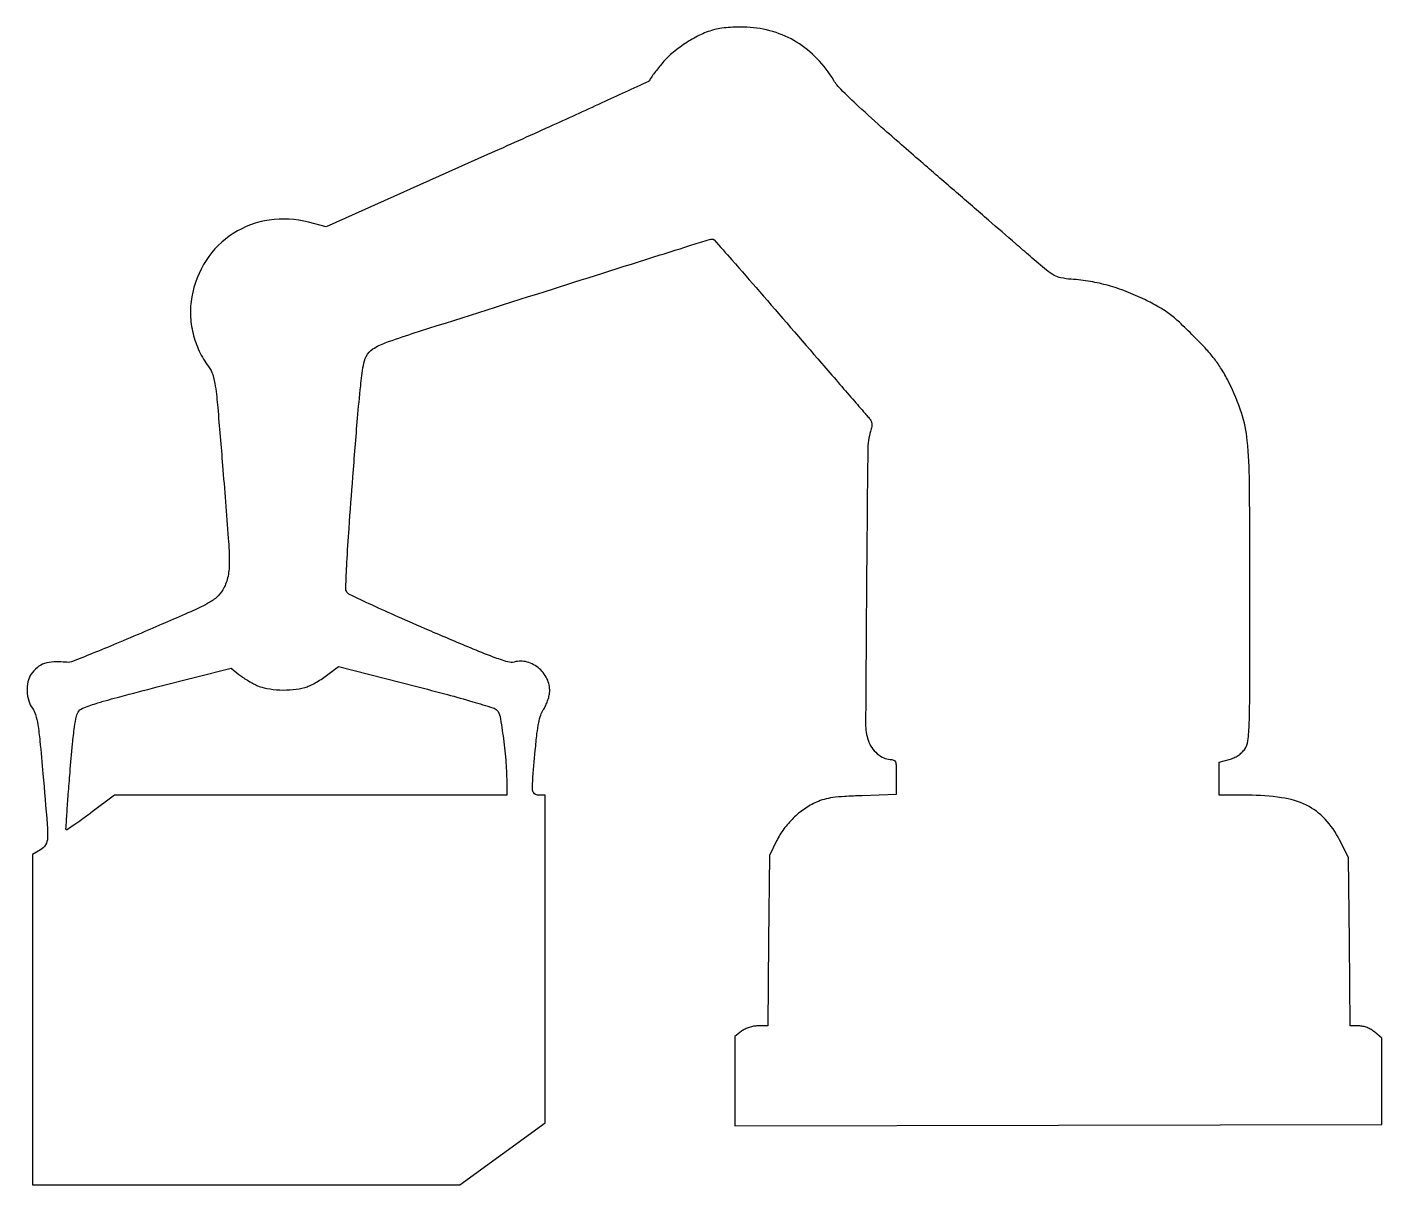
# Model space of a CAD drawing. Extents: x 136 to 664, y 74 to 526.
import ezdxf

# ---------------------------------------------------------------- set-up
doc = ezdxf.new("R2010")
doc.units = 0

msp = doc.modelspace()

# ---------------------------------------------------------------- linework, layer by layer
for points in [[(403.625727, 524.546845, 0.043621), (398.215388, 522.464203, 0.031801), (392.614805, 519.270728, 0.031761), (387.454862, 515.386208, 0.04303), (383.369857, 511.223558, 0.005978), (381.761047, 509.226018, 0.007866), (380.344298, 507.363671, 0.005945), (379.205633, 505.777817, 0.072298), (378.869857, 505.110994, -0.206869), (378.293969, 504.467638, -0.000201), (360.102395, 496.074058, -0.001917), (339.681352, 486.756514, -0.001169), (315.5, 475.903077), (252.5, 447.803308), (245.688187, 449.540487, 0.098426), (230.322185, 450.363088, 0.106925), (216.304752, 445.154352, 0.107154), (205.715013, 434.629758, 0.099225), (200.06807, 420.375386, 0.054757), (199.575901, 413.354015, 0.049649), (200.581182, 406.149412, 0.049544), (202.990632, 399.269359, 0.053987), (206.65448, 393.20858, -0.088551), (208.268073, 390.070663, -0.039497), (209.282765, 385.519568, -0.013795), (210.222352, 377.227168, -0.001038), (212.103835, 354.654753, -0.001226), (214.340616, 326.267524, -0.0187), (214.722556, 316.425293, -0.057377), (214.082723, 310.799051, -0.080089), (212.171396, 306.118689, -0.075456), (209.686459, 303.157464, -0.057891), (206.211157, 300.747341, -0.019963), (199.736018, 297.613278, -0.001447), (181.5, 289.731426, -0.002127), (170.659282, 285.137586, -0.003323), (161.284375, 281.284868, -0.000954), (153.11217, 278.007828, -0.113841), (152, 277.836607, 0.02298), (146.318097, 277.995752, 0.074066), (142.599651, 277.373476, 0.098848), (139.832462, 275.822974, 0.063083), (137.345547, 273.08295, 0.10316), (136.134057, 270.260255, 0.060509), (135.842957, 266.581048, 0.059626), (136.446527, 262.865203, 0.089362), (137.897379, 259.924932, -0.087683), (139.13303, 257.441675, -0.031849), (140.006656, 253.591454, -0.015723), (140.831188, 247.18526, -0.002376), (142.016549, 234.310389, -0.001104), (143.689876, 214.636527, -0.029236), (143.817533, 209.35935, -0.127618), (143.017343, 206.659476, -0.124446), (141, 204.659071), (138, 202.886928), (138, 138.443464), (138, 74), (221.35416, 74), (304.708319, 74), (321.35416, 86.132166), (338, 98.264333), (338, 162.132166), (338, 226), (335.5, 226, -0.174689), (333.864514, 226.58939, -0.203098), (333.108637, 228.047432, -0.039821), (333.115775, 231.493041, -0.001735), (334.140535, 243.5, -0.006122), (334.803071, 250.046915, -0.020305), (335.46579, 254.324591, -0.030826), (336.23741, 257.273331, -0.073173), (337.249183, 259.296826, 0.039963), (338.033163, 260.635288, 0.022779), (338.771337, 262.359892, 0.022633), (339.359996, 264.174915, 0.034573), (339.6875, 265.796826, 0.135443), (338.97603, 270.877883, 0.110276), (335.735787, 275.340393, 0.111402), (330.936585, 277.969773, 0.140571), (325.894822, 277.969835, -0.145391), (323.425544, 277.993193, -0.014421), (317.753169, 279.917498, -0.010436), (308.802778, 283.458934, -0.001913), (292.429078, 290.410004, -0.003043), (280.555037, 295.590346, -0.004728), (270.384877, 300.216786, -0.001562), (261.665157, 304.316587, -0.142304), (260.616379, 305.24639, -0.152316), (260.16793, 306.929178, -0.002512), (260.628299, 316.739026, -0.004879), (261.453086, 330.094544, -0.001508), (262.951787, 350.187032, -0.001321), (264.786682, 373.042474, -0.006766), (266.010527, 385.713811, -0.009421), (267.042853, 393.693277, -0.078511), (268.130966, 397.159223, -0.135384), (270.768233, 400.105979, -0.055803), (275.608923, 402.505158, -0.010198), (286.149514, 406.095055, -0.000221), (338, 422.556799, -0.000031), (382.861721, 436.774831, -0.000778), (395.261161, 440.682495, -0.000847), (402.097707, 442.812613, -0.070471), (403.181393, 442.987099, -0.219598), (403.956913, 442.646892, -0.00076), (410.881899, 434.807466, -0.001972), (421.655171, 422.476448, -0.000224), (445.881586, 394.5, 0.000148), (452.312245, 387.071649, 0.000211), (458.027915, 380.478792, 0.000115), (462.866436, 374.905053, 0.00317), (464.147229, 373.449079, -0.046298), (465.046084, 372.229864, -0.099245), (465.439531, 371.134743, -0.082922), (465.415841, 369.847104, -0.02543), (464.961992, 367.949079, 0.068867), (463.87143, 360.636379, 0.000677), (463.383168, 307.396083, 0.000582), (463.02619, 253.73177, 0.081243), (464.019984, 247.439449, 0.070923), (465.413443, 244.629632, 0.064211), (467.577163, 242.212998, 0.06839), (470.122685, 240.560688, 0.110238), (472.634859, 240, -0.094435), (473.973905, 239.744818, -0.219225), (474.664109, 239.02233, -0.076907), (474.948349, 237.437073, -0.005976), (475, 233.115829), (475, 226.231658), (461.75, 225.811997, 0.006049), (454.740826, 225.505083, 0.020827), (450.212273, 225.062124, 0.031328), (446.855144, 224.375348, 0.039782), (443.877595, 223.30884, 0.045367), (439.14342, 220.634947, 0.041516), (434.815521, 217.078988, 0.041405), (431.123598, 212.846218, 0.044531), (428.279782, 208.160544), (425.5, 202.5), (425.199965, 169.25), (424.899931, 136), (421.084824, 136, 0.039972), (419.331043, 135.859571, 0.037795), (417.587745, 135.441526, 0.038902), (415.980872, 134.7835, 0.050061), (414.634859, 133.92742), (412, 131.85484), (412, 114.423574), (412, 96.992309), (538.25, 97.246155), (664.5, 97.5), (664.5, 114.33826), (664.5, 131.176521), (661.694236, 133.58826, 0.042358), (660.29489, 134.598626, 0.042004), (658.741465, 135.361959, 0.043052), (657.122153, 135.839411, 0.050211), (655.527033, 136), (652.165592, 136), (651.832796, 168.853504), (651.5, 201.707007), (648, 208.565864, 0.069332), (642.298569, 216.71837, 0.092526), (635.055118, 222.083778, 0.077693), (625.375705, 225.056114, 0.035731), (612.184396, 226), (601, 226), (601, 232.461456), (601, 238.922912), (604.949709, 239.986458, 0.040813), (606.715204, 240.620161, 0.038817), (608.385776, 241.54104, 0.040101), (609.837598, 242.671404, 0.052628), (610.949709, 243.929373, 0.126424), (612.213802, 247.215137, 0.020515), (612.728728, 254.093189, 0.007909), (612.961148, 267.0891, 0.000516), (613, 304.744408, 0.001815), (612.842717, 348.076089, 0.02303), (611.974342, 364.349262, 0.05511), (609.677764, 375.152049, 0.035508), (604.79974, 387, 0.019167), (602.198826, 391.762256, 0.028041), (599.524914, 395.719084, 0.02362), (596.095595, 399.810585, 0.009344), (591.019378, 405.114161, 0.008927), (585.469493, 410.503867, 0.02787), (581.47898, 413.845824, 0.032153), (577.458956, 416.463378, 0.015274), (571.9834, 419.330305, 0.019705), (564.676914, 422.526698, 0.025626), (557.748157, 424.836225, 0.02624), (550.756252, 426.385318, 0.022424), (543.263407, 427.294308, -0.028429), (539.23268, 427.83246, -0.080147), (536.570245, 428.802885, -0.046321), (533.622005, 430.82877, -0.004909), (527.263407, 436.233023, 0.000149), (521.6214, 441.121502, 0.000026), (510.968001, 450.345527, 0.000028), (498.467233, 461.166686, 0.000025), (485.5, 472.389207, -0.00225), (470.432402, 485.547215, -0.006722), (460.28658, 494.733258, -0.00746), (453.345738, 501.385318, -0.062598), (450.666348, 504.790423, 0.055955), (444.127482, 513.330613, 0.06421), (436.126226, 519.765415, 0.065325), (426.878459, 523.879724, 0.061124), (416.669229, 525.590637, 0.014427), (412.939322, 525.646943, 0.016526), (409.378266, 525.480145, 0.017919), (406.194085, 525.11012, 0.032197)], [(225.5, 268.867341, 0.06244), (229.390208, 267.651191, 0.033624), (234.391018, 267.093554, 0.033013), (239.616726, 267.209454, 0.045712), (244.226471, 268.046084, 0.040576), (245.983396, 268.691406, 0.017057), (248.232763, 269.826161, 0.016744), (250.567495, 271.209278, 0.02092), (252.631993, 272.652615), (257.311044, 276.224215), (287.405522, 268.537003, -0.00309), (299.87411, 265.269855, -0.006073), (309.742346, 262.489848, -0.003193), (317.601625, 260.117728, -0.123545), (319.155562, 259.174895, -0.155111), (320.384958, 256.76555, -0.008039), (321.685811, 248.038797, -0.013657), (322.674369, 238.621069, -0.01932), (323, 230.197046), (323, 226), (246.498679, 226), (169.997358, 226), (160.748679, 219.10972, -0.003984), (157.176289, 216.492283, -0.006558), (154.109409, 214.343099, -0.001749), (151.435755, 212.534956, -0.347871), (151.134417, 212.558637, -0.22518), (151.001033, 212.892733, -0.00038), (151.407044, 219.239669, -0.002725), (151.909379, 226.394507, -0.001669), (152.575883, 234.826256, -0.002931), (153.563166, 246.005907, -0.012606), (154.357194, 252.638244, -0.01788), (155.13139, 256.889909, -0.116722), (156.065864, 258.833012, -0.136486), (157.937826, 260.166153, -0.012316), (163.443162, 262.008402, -0.010196), (172.019912, 264.455151, -0.002331), (186.624398, 268.228529), (215.5, 275.545714), (218.5, 273.118236, 0.02191), (219.935905, 272.056957, 0.011733), (221.79375, 270.8682, 0.011661), (223.749869, 269.741886, 0.017851)]]:
    msp.add_lwpolyline(points, format="xyb", close=True)

doc.saveas('drawing.dxf')
